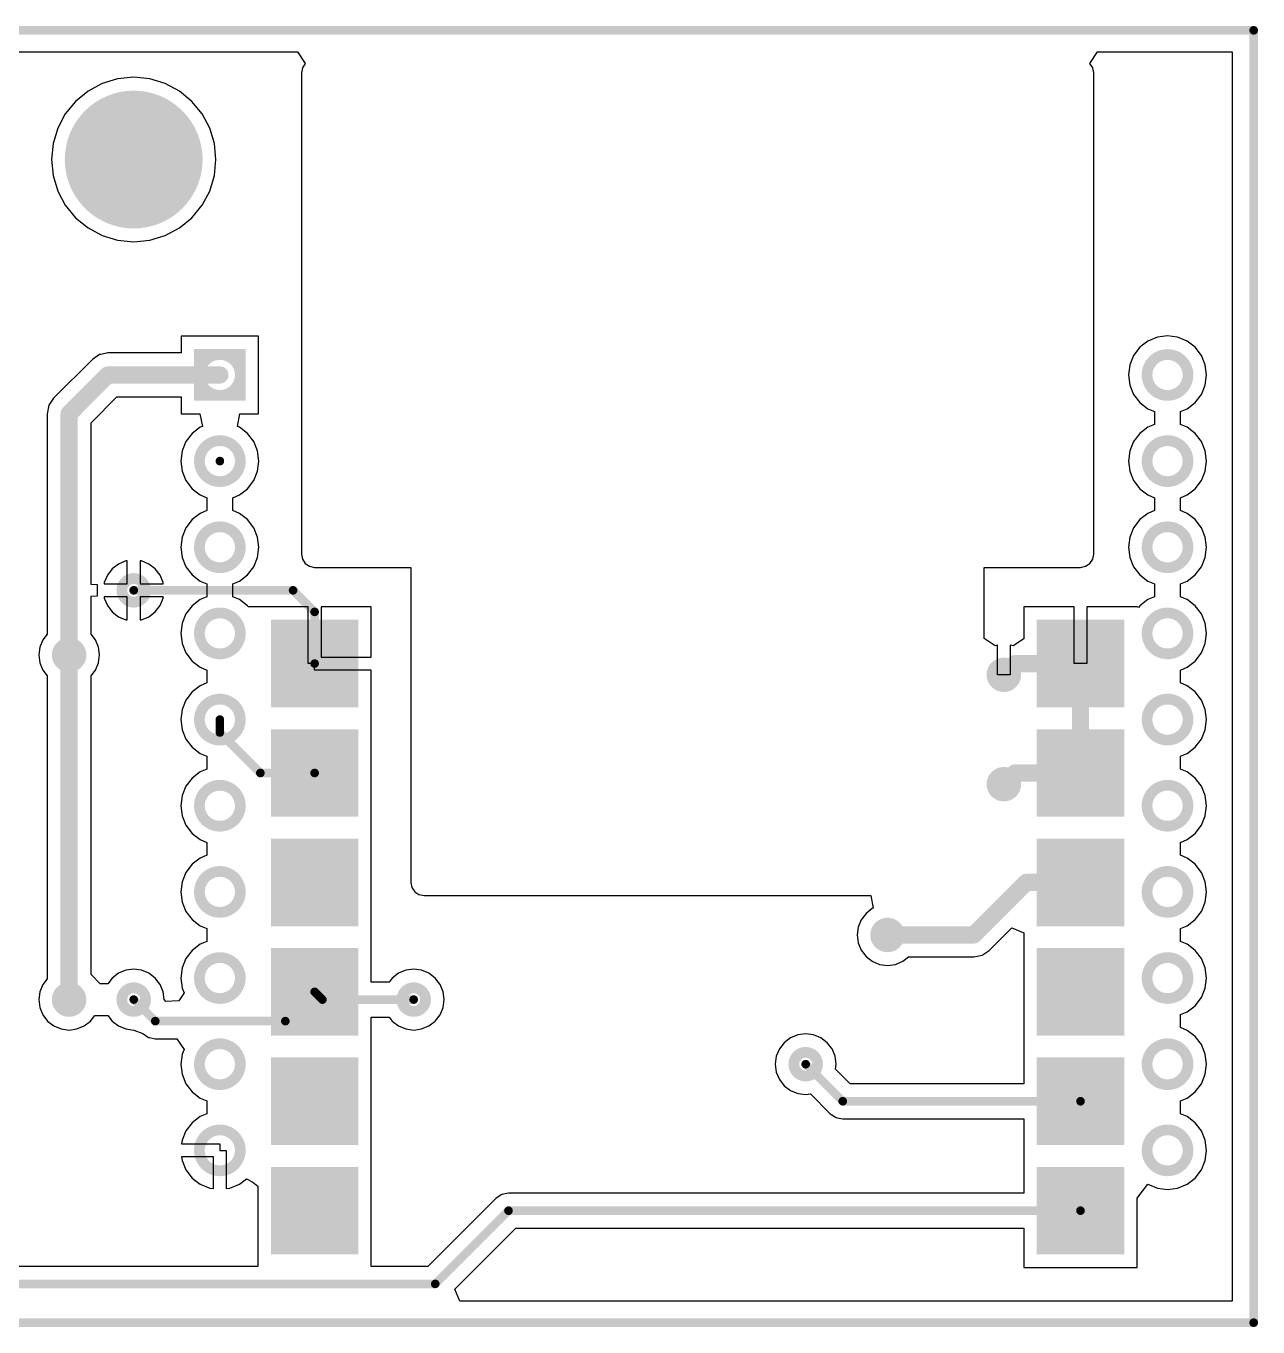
# Model space of a CAD drawing. Extents: x 30.6 to 80.8, y 30 to 60.2.
# Drawn here: x 52.2 to 80.8, y 30 to 60.2 of the extents above; entities that cross this region are included whole.
import ezdxf

# ---------------------------------------------------------------- set-up
doc = ezdxf.new("R2010")
doc.units = 0
doc.layers.add('MULTILAYER', color=9, linetype='CONTINUOUS')
doc.layers.add('TOPLAYER', color=1, linetype='CONTINUOUS')

msp = doc.modelspace()

# ---------------------------------------------------------------- linework, layer by layer
at = {"layer": 'MULTILAYER'}
for points, const_width in [([(53.89999888, 57.1000001, 1), (55.50000076, 57.1000001, 1)], 1.59999934), ([(56.22499804, 52.09999994, 1), (57.17499867999999, 52.09999994, 1)], 0.2499995), ([(78.22499721999999, 52.09999994, 1), (79.17499785999999, 52.09999994, 1)], 0.2499995), ([(56.22499804, 50.09999886, 1), (57.17499867999999, 50.09999886, 1)], 0.2499995), ([(78.22499721999999, 50.09999886, 1), (79.17499785999999, 50.09999886, 1)], 0.2499995), ([(56.22499804, 48.10000032, 1), (57.17499867999999, 48.10000032, 1)], 0.2499995), ([(78.22499721999999, 48.10000032, 1), (79.17499785999999, 48.10000032, 1)], 0.2499995), ([(54.42499909999999, 47.09999978, 1), (54.97500054, 47.09999978, 1)], 0.2499995), ([(56.22499804, 46.09999924, 1), (57.17499867999999, 46.09999924, 1)], 0.2499995), ([(78.22499721999999, 46.09999924, 1), (79.17499785999999, 46.09999924, 1)], 0.2499995), ([(52.92499956, 45.60000024, 1), (53.475001, 45.60000024, 1)], 0.2499995), ([(74.62499934, 45.14000116, 1), (75.17500077999999, 45.14000116, 1)], 0.2499995), ([(56.22499804, 44.1000007, 1), (57.17499867999999, 44.1000007, 1)], 0.2499995), ([(78.22499721999999, 44.1000007, 1), (79.17499785999999, 44.1000007, 1)], 0.2499995), ([(74.62499934, 42.60000116, 1), (75.17500077999999, 42.60000116, 1)], 0.2499995), ([(56.22499804, 42.09999962, 1), (57.17499867999999, 42.09999962, 1)], 0.2499995), ([(78.22499721999999, 42.09999962, 1), (79.17499785999999, 42.09999962, 1)], 0.2499995), ([(56.22499804, 40.10000108, 1), (57.17499867999999, 40.10000108, 1)], 0.2499995), ([(58.62499832, 40.32000064, 1), (59.17499976, 40.32000064, 1)], 0.2499995), ([(78.22499721999999, 40.10000108, 1), (79.17499785999999, 40.10000108, 1)], 0.2499995), ([(71.92499966, 39.10000054, 1), (72.4750011, 39.10000054, 1)], 0.2499995), ([(56.22499804, 38.09999999999999, 1), (57.17499867999999, 38.09999999999999, 1)], 0.2499995), ([(78.22499721999999, 38.09999999999999, 1), (79.17499785999999, 38.09999999999999, 1)], 0.2499995), ([(52.92499956, 37.600001, 1), (53.475001, 37.600001, 1)], 0.2499995), ([(54.42499909999999, 37.600001, 1), (54.97500054, 37.600001, 1)], 0.2499995), ([(60.9249988, 37.600001, 1), (61.47500024, 37.600001, 1)], 0.2499995), ([(56.22499804, 36.09999892, 1), (57.17499867999999, 36.09999892, 1)], 0.2499995), ([(78.22499721999999, 36.09999892, 1), (79.17499785999999, 36.09999892, 1)], 0.2499995), ([(70.02499838, 36.10000146, 1), (70.57499982, 36.10000146, 1)], 0.2499995), ([(58.62499832, 35.24000064, 1), (59.17499976, 35.24000064, 1)], 0.2499995), ([(56.22499804, 34.10000038, 1), (57.17499867999999, 34.10000038, 1)], 0.2499995), ([(78.22499721999999, 34.10000038, 1), (79.17499785999999, 34.10000038, 1)], 0.2499995), ([(58.62499832, 32.70000064, 1), (59.17499976, 32.70000064, 1)], 0.2499995)]:
    msp.add_lwpolyline(points, format="xyb", close=True, dxfattribs=dict(at, const_width=const_width))
at = {"layer": 'MULTILAYER', "const_width": 0.2499995}
for points in [[(56.09999955999999, 52.57500026), (57.29999716, 52.57500026)], [(56.22499804, 52.69999874), (56.22499804, 51.50000113999999)], [(57.17499867999999, 52.69999874), (57.17499867999999, 51.50000113999999)], [(56.09999955999999, 51.62499962), (57.29999716, 51.62499962)]]:
    msp.add_lwpolyline(points, dxfattribs=at)
at = {"layer": 'TOPLAYER'}
for p, q in [((31.19999856, 59.60000017999999), (58.50483853999999, 59.60000017999999)), ((58.50483853999999, 59.60000017999999), (58.68371042, 59.33228672)), ((76.89628766, 59.33228672), (77.07515954, 59.60000017999999)), ((77.07515954, 59.60000017999999), (80.19999962, 59.60000017999999)), ((80.19999962, 59.60000017999999), (80.19999962, 30.59999976)), ((58.61740626, 59.233054), (58.59412208, 59.11600064)), ((58.68371042, 59.33228672), (58.61740626, 59.233054)), ((76.96259182, 59.233054), (76.89628766, 59.33228672)), ((76.98587599999999, 59.11600064), (76.96259182, 59.233054)), ((54.32753422, 58.97250588), (53.96938406, 58.86386246)), ((54.69999982, 59.0091911), (54.32753422, 58.97250588)), ((55.07246542, 58.97250588), (54.69999982, 59.0091911)), ((55.43061557999999, 58.86386246), (55.07246542, 58.97250588)), ((58.59412208, 59.11600064), (58.59412208, 47.94000063999999)), ((76.98587599999999, 47.94000063999999), (76.98587599999999, 59.11600064)), ((53.63931106, 58.68743405999999), (53.34999744, 58.45000247999999)), ((53.96938406, 58.86386246), (53.63931106, 58.68743405999999)), ((55.76068858, 58.68743405999999), (55.43061557999999, 58.86386246)), ((56.05000219999999, 58.45000247999999), (55.76068858, 58.68743405999999)), ((53.34999744, 58.45000247999999), (53.11256586, 58.16068885999999)), ((56.28743377999999, 58.16068885999999), (56.05000219999999, 58.45000247999999)), ((53.11256586, 58.16068885999999), (52.93613746, 57.83061585999999)), ((56.46386218, 57.83061585999999), (56.28743377999999, 58.16068885999999)), ((52.93613746, 57.83061585999999), (52.82749404, 57.47246569999999)), ((56.5725056, 57.47246569999999), (56.46386218, 57.83061585999999)), ((52.82749404, 57.47246569999999), (52.79080882, 57.1000001)), ((56.60919081999999, 57.1000001), (56.5725056, 57.47246569999999)), ((52.79080882, 57.1000001), (52.82749404, 56.7275345)), ((56.5725056, 56.7275345), (56.60919081999999, 57.1000001)), ((52.82749404, 56.7275345), (52.93613746, 56.36938434)), ((56.46386218, 56.36938434), (56.5725056, 56.7275345)), ((52.93613746, 56.36938434), (53.11256586, 56.03931134)), ((56.28743377999999, 56.03931134), (56.46386218, 56.36938434)), ((53.11256586, 56.03931134), (53.34999744, 55.74999772)), ((56.05000219999999, 55.74999772), (56.28743377999999, 56.03931134)), ((53.34999744, 55.74999772), (53.63931106, 55.51256614)), ((55.76068858, 55.51256614), (56.05000219999999, 55.74999772)), ((53.63931106, 55.51256614), (53.96938406, 55.33613774)), ((53.96938406, 55.33613774), (54.32753422, 55.22749432)), ((55.07246542, 55.22749432), (55.43061557999999, 55.33613774)), ((55.43061557999999, 55.33613774), (55.76068858, 55.51256614)), ((54.32753422, 55.22749432), (54.69999982, 55.1908091)), ((54.69999982, 55.1908091), (55.07246542, 55.22749432)), ((57.59999655999999, 52.99999814), (55.80000016, 52.99999814)), ((55.80000016, 52.99999814), (55.80000016, 52.60979571999999)), ((57.59999655999999, 51.20000174), (57.59999655999999, 52.99999814)), ((78.24611732, 52.88614518), (78.05811159999999, 52.74188588)), ((78.46505008, 52.97683079999999), (78.24611732, 52.88614518)), ((78.69999754, 53.00776292), (78.46505008, 52.97683079999999)), ((78.934945, 52.97683079999999), (78.69999754, 53.00776292)), ((79.15387776, 52.88614518), (78.934945, 52.97683079999999)), ((79.34188347999999, 52.74188588), (79.15387776, 52.88614518)), ((53.90490616, 52.5709896), (53.73951914, 52.46047927999999)), ((53.93727337999999, 52.5774285), (53.90490616, 52.5709896)), ((54.09999848, 52.60979571999999), (53.93727337999999, 52.5774285)), ((55.80000016, 52.60979571999999), (54.09999848, 52.60979571999999)), ((77.9138523, 52.55388016), (77.82316668, 52.3349474)), ((78.05811159999999, 52.74188588), (77.9138523, 52.55388016)), ((79.48614278, 52.55388016), (79.34188347999999, 52.74188588)), ((79.5768284, 52.3349474), (79.48614278, 52.55388016)), ((53.73951914, 52.46047927999999), (52.83952094, 51.56048108)), ((77.82316668, 52.3349474), (77.79223456, 52.09999994)), ((79.60776052, 52.09999994), (79.5768284, 52.3349474)), ((77.79223456, 52.09999994), (77.82316668, 51.86505248)), ((79.5768284, 51.86505248), (79.60776052, 52.09999994)), ((77.82316668, 51.86505248), (77.9138523, 51.64611971999999)), ((77.9138523, 51.64611971999999), (78.05811159999999, 51.45811399999999)), ((79.34188347999999, 51.45811399999999), (79.48614278, 51.64611971999999)), ((79.48614278, 51.64611971999999), (79.5768284, 51.86505248)), ((52.72901062, 51.39509151999999), (52.6902045, 51.20000174)), ((52.83952094, 51.56048108), (52.72901062, 51.39509151999999)), ((53.70979606, 50.98883884), (54.31116137999999, 51.59020416)), ((54.31116137999999, 51.59020416), (55.80000016, 51.59020416)), ((55.80000016, 51.59020416), (55.80000016, 51.20000174)), ((78.05811159999999, 51.45811399999999), (78.24611732, 51.3138547)), ((79.15387776, 51.3138547), (79.34188347999999, 51.45811399999999)), ((52.6902045, 51.20000174), (52.6902045, 46.0854933)), ((55.80000016, 51.20000174), (56.23495991999999, 51.20000174)), ((56.23495991999999, 51.20000174), (56.29348659999999, 50.9057656)), ((57.10651012, 50.9057656), (57.1650368, 51.20000174)), ((57.1650368, 51.20000174), (57.59999655999999, 51.20000174)), ((78.24611732, 51.3138547), (78.400275, 51.2499991)), ((78.400275, 51.2499991), (78.400275, 50.9499997)), ((78.99972007999999, 51.2499991), (79.15387776, 51.3138547)), ((78.99972007999999, 50.9499997), (78.99972007999999, 51.2499991)), ((53.70979606, 47.23501094), (53.70979606, 50.98883884)), ((56.05811241999999, 50.74188479999999), (55.91385312, 50.55387907999999)), ((56.2461156, 50.8861441), (56.05811241999999, 50.74188479999999)), ((56.29348659999999, 50.9057656), (56.2461156, 50.8861441)), ((57.15388111999999, 50.8861441), (57.10651012, 50.9057656)), ((57.3418843, 50.74188479999999), (57.15388111999999, 50.8861441)), ((57.4861436, 50.55387907999999), (57.3418843, 50.74188479999999)), ((78.05811159999999, 50.74188479999999), (77.9138523, 50.55387907999999)), ((78.24611732, 50.8861441), (78.05811159999999, 50.74188479999999)), ((78.400275, 50.9499997), (78.24611732, 50.8861441)), ((79.15387776, 50.8861441), (78.99972007999999, 50.9499997)), ((79.34188347999999, 50.74188479999999), (79.15387776, 50.8861441)), ((79.48614278, 50.55387907999999), (79.34188347999999, 50.74188479999999)), ((55.91385312, 50.55387907999999), (55.8231675, 50.33494632)), ((57.57682921999999, 50.33494632), (57.4861436, 50.55387907999999)), ((77.9138523, 50.55387907999999), (77.82316668, 50.33494632)), ((79.5768284, 50.33494632), (79.48614278, 50.55387907999999)), ((55.8231675, 50.33494632), (55.79223537999999, 50.09999886)), ((57.60776134, 50.09999886), (57.57682921999999, 50.33494632)), ((77.82316668, 50.33494632), (77.79223456, 50.09999886)), ((79.60776052, 50.09999886), (79.5768284, 50.33494632)), ((55.79223537999999, 50.09999886), (55.8231675, 49.8650514)), ((55.8231675, 49.8650514), (55.91385312, 49.64611864)), ((57.4861436, 49.64611864), (57.57682921999999, 49.8650514)), ((57.57682921999999, 49.8650514), (57.60776134, 50.09999886)), ((77.79223456, 50.09999886), (77.82316668, 49.8650514)), ((77.82316668, 49.8650514), (77.9138523, 49.64611864)), ((79.48614278, 49.64611864), (79.5768284, 49.8650514)), ((79.5768284, 49.8650514), (79.60776052, 50.09999886)), ((55.91385312, 49.64611864), (56.05811241999999, 49.45811292)), ((57.3418843, 49.45811292), (57.4861436, 49.64611864)), ((77.9138523, 49.64611864), (78.05811159999999, 49.45811292)), ((79.34188347999999, 49.45811292), (79.48614278, 49.64611864)), ((56.05811241999999, 49.45811292), (56.2461156, 49.31385362)), ((56.2461156, 49.31385362), (56.40027327999999, 49.25000056)), ((56.40027327999999, 49.25000056), (56.40027327999999, 48.94999862)), ((56.99972344, 49.25000056), (57.15388111999999, 49.31385362)), ((56.99972344, 48.94999862), (56.99972344, 49.25000056)), ((57.15388111999999, 49.31385362), (57.3418843, 49.45811292)), ((78.05811159999999, 49.45811292), (78.24611732, 49.31385362)), ((78.24611732, 49.31385362), (78.40027246, 49.25000056)), ((78.40027246, 49.25000056), (78.40027246, 48.94999862)), ((78.99972262, 49.25000056), (79.15387776, 49.31385362)), ((78.99972262, 48.94999862), (78.99972262, 49.25000056)), ((79.15387776, 49.31385362), (79.34188347999999, 49.45811292)), ((56.40027327999999, 48.94999862), (56.2461156, 48.88614556)), ((57.15388111999999, 48.88614556), (56.99972344, 48.94999862)), ((78.40027246, 48.94999862), (78.24611732, 48.88614556)), ((79.15387776, 48.88614556), (78.99972262, 48.94999862)), ((56.05811241999999, 48.74188625999999), (55.91385312, 48.55388308)), ((56.2461156, 48.88614556), (56.05811241999999, 48.74188625999999)), ((57.3418843, 48.74188625999999), (57.15388111999999, 48.88614556)), ((57.4861436, 48.55388308), (57.3418843, 48.74188625999999)), ((78.05811159999999, 48.74188625999999), (77.9138523, 48.55388308)), ((78.24611732, 48.88614556), (78.05811159999999, 48.74188625999999)), ((79.34188347999999, 48.74188625999999), (79.15387776, 48.88614556)), ((79.48614278, 48.55388308), (79.34188347999999, 48.74188625999999)), ((55.8231675, 48.33494778), (55.79223537999999, 48.10000032)), ((55.91385312, 48.55388308), (55.8231675, 48.33494778)), ((57.57682921999999, 48.33494778), (57.4861436, 48.55388308)), ((57.60776134, 48.10000032), (57.57682921999999, 48.33494778)), ((77.82316668, 48.33494778), (77.79223456, 48.10000032)), ((77.9138523, 48.55388308), (77.82316668, 48.33494778)), ((79.5768284, 48.33494778), (79.48614278, 48.55388308)), ((79.60776052, 48.10000032), (79.5768284, 48.33494778)), ((55.79223537999999, 48.10000032), (55.8231675, 47.86505286)), ((57.57682921999999, 47.86505286), (57.60776134, 48.10000032)), ((77.79223456, 48.10000032), (77.82316668, 47.86505286)), ((79.5768284, 47.86505286), (79.60776052, 48.10000032)), ((54.5172646, 47.78197961999999), (54.34698046, 47.71144636)), ((54.55000012, 47.78628999999999), (54.5172646, 47.78197961999999)), ((54.55000012, 47.24999948), (54.55000012, 47.78628999999999)), ((54.88273504, 47.78197961999999), (54.84999952, 47.78628999999999)), ((54.84999952, 47.78628999999999), (54.84999952, 47.24999948)), ((55.05301918, 47.71144636), (54.88273504, 47.78197961999999)), ((55.8231675, 47.86505286), (55.91385312, 47.64611756)), ((57.4861436, 47.64611756), (57.57682921999999, 47.86505286)), ((58.59412208, 47.94000063999999), (58.61740626, 47.82294727999999)), ((58.61740626, 47.82294727999999), (58.68371042, 47.72371202)), ((58.68371042, 47.72371202), (58.78294568, 47.65740786)), ((76.7970524, 47.65740786), (76.89628766, 47.72371202)), ((76.89628766, 47.72371202), (76.96259182, 47.82294727999999)), ((76.96259182, 47.82294727999999), (76.98587599999999, 47.94000063999999)), ((77.82316668, 47.86505286), (77.9138523, 47.64611756)), ((79.48614278, 47.64611756), (79.5768284, 47.86505286)), ((54.08855324, 47.45301913999999), (54.01801998, 47.282735)), ((54.2007552, 47.5992444), (54.08855324, 47.45301913999999)), ((54.34698046, 47.71144636), (54.2007552, 47.5992444)), ((55.19924443999999, 47.5992444), (55.05301918, 47.71144636)), ((55.31144639999999, 47.45301913999999), (55.19924443999999, 47.5992444)), ((55.38197966, 47.282735), (55.31144639999999, 47.45301913999999)), ((55.91385312, 47.64611756), (56.05811241999999, 47.45811438)), ((56.05811241999999, 47.45811438), (56.2461156, 47.31385508)), ((57.15388111999999, 47.31385508), (57.3418843, 47.45811438)), ((57.3418843, 47.45811438), (57.4861436, 47.64611756)), ((58.78294568, 47.65740786), (58.89999904, 47.63412367999999)), ((58.89999904, 47.63412367999999), (61.13412208, 47.63412367999999)), ((61.13412208, 47.63412367999999), (61.13412208, 40.32000064)), ((74.445876, 45.97956259999999), (74.445876, 47.63412367999999)), ((74.445876, 47.63412367999999), (76.67999904, 47.63412367999999)), ((76.67999904, 47.63412367999999), (76.7970524, 47.65740786)), ((77.9138523, 47.64611756), (78.05811159999999, 47.45811438)), ((78.05811159999999, 47.45811438), (78.24611732, 47.31385508)), ((79.15387776, 47.31385508), (79.34188347999999, 47.45811438)), ((79.34188347999999, 47.45811438), (79.48614278, 47.64611756)), ((53.8624145, 47.22500841999999), (53.70979606, 47.23501094)), ((53.8624145, 46.97499114), (53.8624145, 47.22500841999999)), ((54.01801998, 47.282735), (54.0137096, 47.24999948)), ((54.0137096, 47.24999948), (54.55000012, 47.24999948)), ((54.84999952, 47.24999948), (55.38629004, 47.24999948)), ((55.38629004, 47.24999948), (55.38197966, 47.282735)), ((56.2461156, 47.31385508), (56.40027582, 47.24999948)), ((56.40027582, 47.24999948), (56.40027582, 46.95000008)), ((56.9997209, 47.24999948), (57.15388111999999, 47.31385508)), ((56.9997209, 46.95000008), (56.9997209, 47.24999948)), ((78.24611732, 47.31385508), (78.400275, 47.24999948)), ((78.400275, 47.24999948), (78.400275, 46.95000008)), ((78.99972007999999, 47.24999948), (79.15387776, 47.31385508)), ((78.99972007999999, 46.95000008), (78.99972007999999, 47.24999948)), ((53.70979606, 46.96498862), (53.8624145, 46.97499114)), ((53.70979606, 46.0854933), (53.70979606, 46.96498862)), ((54.55000012, 46.95000008), (54.0137096, 46.95000008)), ((54.0137096, 46.95000008), (54.01801998, 46.91726456)), ((54.01801998, 46.91726456), (54.08855324, 46.74698042)), ((54.55000012, 46.41370956), (54.55000012, 46.95000008)), ((55.38629004, 46.95000008), (54.84999952, 46.95000008)), ((54.84999952, 46.95000008), (54.84999952, 46.41370956)), ((55.31144639999999, 46.74698042), (55.38197966, 46.91726456)), ((55.38197966, 46.91726456), (55.38629004, 46.95000008)), ((56.2461156, 46.88614448), (56.05811241999999, 46.74188518)), ((56.40027582, 46.95000008), (56.2461156, 46.88614448)), ((57.15388111999999, 46.88614448), (56.9997209, 46.95000008)), ((57.3418843, 46.74188518), (57.15388111999999, 46.88614448)), ((78.24611732, 46.88614448), (78.05811159999999, 46.74188518)), ((78.400275, 46.95000008), (78.24611732, 46.88614448)), ((79.15387776, 46.88614448), (78.99972007999999, 46.95000008)), ((79.34188347999999, 46.74188518), (79.15387776, 46.88614448)), ((54.08855324, 46.74698042), (54.2007552, 46.60075516)), ((54.2007552, 46.60075516), (54.34698046, 46.4885532)), ((55.05301918, 46.4885532), (55.19924443999999, 46.60075516)), ((55.19924443999999, 46.60075516), (55.31144639999999, 46.74698042)), ((55.91385312, 46.55388199999999), (55.8231675, 46.3349467)), ((56.05811241999999, 46.74188518), (55.91385312, 46.55388199999999)), ((57.36174456, 46.71600004), (57.3418843, 46.74188518)), ((57.58400218, 46.71600257999999), (57.36174456, 46.71600004)), ((57.58400218, 46.71600004), (57.58400218, 46.71600257999999)), ((58.74999934, 46.71600004), (57.58400218, 46.71600004)), ((58.74999934, 45.40000063999999), (58.74999934, 46.71600004)), ((60.21599844, 46.71600004), (59.04999874, 46.71600004)), ((59.04999874, 46.71600004), (59.04999874, 45.55000034)), ((60.21599844, 45.55000034), (60.21599844, 46.71600004)), ((76.52999933999999, 46.71600004), (75.36399963999999, 46.71600004)), ((75.36399963999999, 46.71600004), (75.36399963999999, 45.97547066)), ((76.52999933999999, 45.40000063999999), (76.52999933999999, 46.71600004)), ((77.99599336, 46.71600004), (76.82999874, 46.71600004)), ((76.82999874, 46.71600004), (76.82999874, 45.40000063999999)), ((77.99599844, 46.71600512), (77.99599336, 46.71600004)), ((77.99599844, 46.71600257999999), (77.99599844, 46.71600512)), ((78.02951881999999, 46.70462337999999), (77.99599844, 46.71600257999999)), ((78.05811159999999, 46.74188518), (78.02951881999999, 46.70462337999999)), ((79.48614278, 46.55388199999999), (79.34188347999999, 46.74188518)), ((79.5768284, 46.3349467), (79.48614278, 46.55388199999999)), ((54.34698046, 46.4885532), (54.5172646, 46.41801994)), ((54.5172646, 46.41801994), (54.55000012, 46.41370956)), ((54.84999952, 46.41370956), (54.88273504, 46.41801994)), ((54.88273504, 46.41801994), (55.05301918, 46.4885532)), ((55.8231675, 46.3349467), (55.79223537999999, 46.09999924)), ((79.60776052, 46.09999924), (79.5768284, 46.3349467)), ((52.5885537, 45.9530196), (52.51802043999999, 45.78273546)), ((52.6902045, 46.0854933), (52.5885537, 45.9530196)), ((53.81144686, 45.9530196), (53.70979606, 46.0854933)), ((53.88198011999999, 45.78273546), (53.81144686, 45.9530196)), ((55.79223537999999, 46.09999924), (55.8231675, 45.86505177999999)), ((74.69531669999999, 45.81289034), (74.445876, 45.97956259999999)), ((75.36399963999999, 45.97547066), (75.11455894, 45.8087984)), ((79.5768284, 45.86505177999999), (79.60776052, 46.09999924)), ((52.51802043999999, 45.78273546), (52.49396156, 45.60000024)), ((53.906039, 45.60000024), (53.88198011999999, 45.78273546)), ((55.8231675, 45.86505177999999), (55.91385312, 45.64611648)), ((55.91385312, 45.64611648), (56.05811241999999, 45.4581133)), ((74.71726484, 45.821981), (74.69531669999999, 45.81289034)), ((74.75000036, 45.82629138), (74.71726484, 45.821981)), ((74.75000036, 45.14000116), (74.75000036, 45.82629138)), ((75.08273528, 45.821981), (75.04999975999999, 45.82629138)), ((75.04999975999999, 45.82629138), (75.04999975999999, 45.14000116)), ((75.11455894, 45.8087984), (75.08273528, 45.821981)), ((79.34188347999999, 45.4581133), (79.48614278, 45.64611648)), ((79.48614278, 45.64611648), (79.5768284, 45.86505177999999)), ((52.49396156, 45.60000024), (52.51802043999999, 45.41726501999999)), ((52.51802043999999, 45.41726501999999), (52.5885537, 45.24698088)), ((53.81144686, 45.24698088), (53.88198011999999, 45.41726501999999)), ((53.88198011999999, 45.41726501999999), (53.906039, 45.60000024)), ((56.05811241999999, 45.4581133), (56.2461156, 45.313854)), ((56.2461156, 45.313854), (56.40027327999999, 45.25000094)), ((58.89999904, 45.40000063999999), (58.74999934, 45.40000063999999)), ((58.89999904, 45.25000094), (58.89999904, 45.40000063999999)), ((59.04999874, 45.55000034), (60.21599844, 45.55000034)), ((76.82999874, 45.40000063999999), (76.52999933999999, 45.40000063999999)), ((78.99972262, 45.25000094), (79.15387776, 45.313854)), ((79.15387776, 45.313854), (79.34188347999999, 45.4581133)), ((52.5885537, 45.24698088), (52.6902045, 45.11450718)), ((52.6902045, 45.11450718), (52.6902045, 38.08549405999999)), ((53.70979606, 45.11450718), (53.81144686, 45.24698088)), ((53.70979606, 38.18007095999999), (53.70979606, 45.11450718)), ((56.40027327999999, 45.25000094), (56.40027327999999, 44.949999)), ((60.21599844, 45.25000094), (58.89999904, 45.25000094)), ((60.21599844, 44.08400124), (60.21599844, 45.25000094)), ((75.04999975999999, 45.14000116), (74.75000036, 45.14000116)), ((78.99972262, 44.949999), (78.99972262, 45.25000094)), ((56.05811241999999, 44.74188664), (55.91385312, 44.55388092)), ((56.2461156, 44.88614594), (56.05811241999999, 44.74188664)), ((56.40027327999999, 44.949999), (56.2461156, 44.88614594)), ((79.15387776, 44.88614594), (78.99972262, 44.949999)), ((79.34188347999999, 44.74188664), (79.15387776, 44.88614594)), ((79.48614278, 44.55388092), (79.34188347999999, 44.74188664)), ((55.91385312, 44.55388092), (55.8231675, 44.33494816)), ((79.5768284, 44.33494816), (79.48614278, 44.55388092)), ((55.8231675, 44.33494816), (55.79223537999999, 44.1000007)), ((55.79223537999999, 44.1000007), (55.8231675, 43.86505323999999)), ((79.60776052, 44.1000007), (79.5768284, 44.33494816)), ((79.5768284, 43.86505323999999), (79.60776052, 44.1000007)), ((55.8231675, 43.86505323999999), (55.91385312, 43.64612048)), ((60.21599844, 41.54400124), (60.21599844, 44.08400124)), ((79.48614278, 43.64612048), (79.5768284, 43.86505323999999)), ((55.91385312, 43.64612048), (56.05811241999999, 43.45811476)), ((79.34188347999999, 43.45811476), (79.48614278, 43.64612048)), ((56.05811241999999, 43.45811476), (56.2461156, 43.31385546)), ((56.2461156, 43.31385546), (56.40027582, 43.24999986)), ((56.40027582, 43.24999986), (56.40027582, 42.95000046)), ((78.99972007999999, 43.24999986), (79.15387776, 43.31385546)), ((78.99972007999999, 42.95000046), (78.99972007999999, 43.24999986)), ((79.15387776, 43.31385546), (79.34188347999999, 43.45811476)), ((56.2461156, 42.88614485999999), (56.05811241999999, 42.74188556)), ((56.40027582, 42.95000046), (56.2461156, 42.88614485999999)), ((79.15387776, 42.88614485999999), (78.99972007999999, 42.95000046)), ((79.34188347999999, 42.74188556), (79.15387776, 42.88614485999999)), ((56.05811241999999, 42.74188556), (55.91385312, 42.55387984)), ((79.48614278, 42.55387984), (79.34188347999999, 42.74188556)), ((55.8231675, 42.33494708), (55.79223537999999, 42.09999962)), ((55.91385312, 42.55387984), (55.8231675, 42.33494708)), ((79.5768284, 42.33494708), (79.48614278, 42.55387984)), ((79.60776052, 42.09999962), (79.5768284, 42.33494708)), ((55.79223537999999, 42.09999962), (55.8231675, 41.86505216)), ((79.5768284, 41.86505216), (79.60776052, 42.09999962)), ((55.8231675, 41.86505216), (55.91385312, 41.6461194)), ((79.48614278, 41.6461194), (79.5768284, 41.86505216)), ((55.91385312, 41.6461194), (56.05811241999999, 41.45811368)), ((56.05811241999999, 41.45811368), (56.2461156, 41.31385438)), ((60.21599844, 39.00400124), (60.21599844, 41.54400124)), ((79.15387776, 41.31385438), (79.34188347999999, 41.45811368)), ((79.34188347999999, 41.45811368), (79.48614278, 41.6461194)), ((56.2461156, 41.31385438), (56.40027327999999, 41.25000132)), ((56.40027327999999, 41.25000132), (56.40027327999999, 40.94999937999999)), ((78.99972262, 41.25000132), (79.15387776, 41.31385438)), ((78.99972262, 40.94999937999999), (78.99972262, 41.25000132)), ((56.2461156, 40.88614631999999), (56.05811241999999, 40.74188702)), ((56.40027327999999, 40.94999937999999), (56.2461156, 40.88614631999999)), ((79.15387776, 40.88614631999999), (78.99972262, 40.94999937999999)), ((79.34188347999999, 40.74188702), (79.15387776, 40.88614631999999)), ((55.91385312, 40.55388384), (55.8231675, 40.33494854)), ((56.05811241999999, 40.74188702), (55.91385312, 40.55388384)), ((79.48614278, 40.55388384), (79.34188347999999, 40.74188702)), ((79.5768284, 40.33494854), (79.48614278, 40.55388384)), ((55.8231675, 40.33494854), (55.79223537999999, 40.10000108)), ((61.13412208, 40.32000064), (61.15740625999999, 40.20294728)), ((61.15740625999999, 40.20294728), (61.22371042, 40.10371202)), ((79.60776052, 40.10000108), (79.5768284, 40.33494854)), ((55.79223537999999, 40.10000108), (55.8231675, 39.86505362)), ((55.8231675, 39.86505362), (55.91385312, 39.64611832)), ((61.22371042, 40.10371202), (61.32294568, 40.03740785999999)), ((61.32294568, 40.03740785999999), (61.43999904, 40.01412368)), ((61.43999904, 40.01412368), (71.80883276, 40.01412368)), ((71.80883276, 40.01412368), (71.86735944, 39.71988753999999)), ((79.48614278, 39.64611832), (79.5768284, 39.86505362)), ((79.5768284, 39.86505362), (79.60776052, 40.10000108)), ((55.91385312, 39.64611832), (56.05811241999999, 39.45811514)), ((71.70075575999999, 39.59924516), (71.5885538, 39.4530199)), ((71.84698102, 39.71144712), (71.70075575999999, 39.59924516)), ((71.86735944, 39.71988753999999), (71.84698102, 39.71144712)), ((79.34188347999999, 39.45811514), (79.48614278, 39.64611832)), ((56.05811241999999, 39.45811514), (56.2461156, 39.31385584)), ((56.2461156, 39.31385584), (56.40027582, 39.25000024)), ((71.51802054, 39.28273576), (71.49396166, 39.10000054)), ((71.5885538, 39.4530199), (71.51802054, 39.28273576)), ((74.56047826, 38.7395212), (75.08683484, 39.26587778)), ((75.08683484, 39.26587778), (75.36399963999999, 39.15107232)), ((78.99972007999999, 39.25000024), (79.15387776, 39.31385584)), ((79.15387776, 39.31385584), (79.34188347999999, 39.45811514)), ((56.40027582, 39.25000024), (56.40027582, 38.95000084)), ((60.21599844, 38.0078361), (60.21599844, 39.00400124)), ((71.49396166, 39.10000054), (71.51802054, 38.91726532)), ((75.36399963999999, 39.15107232), (75.36399963999999, 39.00400124)), ((75.36399963999999, 39.00400124), (75.36399963999999, 36.46400123999999)), ((78.99972007999999, 38.95000084), (78.99972007999999, 39.25000024)), ((56.05811241999999, 38.74188594), (55.91385312, 38.55388276)), ((56.2461156, 38.88614524), (56.05811241999999, 38.74188594)), ((56.40027582, 38.95000084), (56.2461156, 38.88614524)), ((71.51802054, 38.91726532), (71.5885538, 38.74698118)), ((71.5885538, 38.74698118), (71.70075575999999, 38.60075592)), ((74.3950887, 38.62901088), (74.56047826, 38.7395212)), ((74.56047826, 38.7395212), (74.5604808, 38.73951865999999)), ((74.5604808, 38.73951865999999), (74.56047826, 38.7395212)), ((79.15387776, 38.88614524), (78.99972007999999, 38.95000084)), ((79.34188347999999, 38.74188594), (79.15387776, 38.88614524)), ((79.48614278, 38.55388276), (79.34188347999999, 38.74188594)), ((55.91385312, 38.55388276), (55.8231675, 38.33494746)), ((71.70075575999999, 38.60075592), (71.84698102, 38.48855396)), ((71.84698102, 38.48855396), (72.01726516, 38.4180207)), ((72.01726516, 38.4180207), (72.20000037999999, 38.39396182)), ((72.20000037999999, 38.39396182), (72.38273559999999, 38.4180207)), ((72.38273559999999, 38.4180207), (72.55301974, 38.48855396)), ((72.55301974, 38.48855396), (72.68549344, 38.59020476)), ((72.68549344, 38.59020476), (74.19999892, 38.59020476)), ((74.19999892, 38.59020476), (74.3950887, 38.62901088)), ((79.5768284, 38.33494746), (79.48614278, 38.55388276)), ((52.6902045, 38.08549405999999), (52.5885537, 37.95302036)), ((53.92192924, 37.96793778), (53.70979606, 38.18007095999999)), ((54.2007552, 38.09924562), (54.10000101999999, 37.96794032)), ((54.34698046, 38.21144758), (54.2007552, 38.09924562)), ((54.5172646, 38.28198084), (54.34698046, 38.21144758)), ((54.69999982, 38.30603972), (54.5172646, 38.28198084)), ((54.88273504, 38.28198084), (54.69999982, 38.30603972)), ((55.05301918, 38.21144758), (54.88273504, 38.28198084)), ((55.19924443999999, 38.09924562), (55.05301918, 38.21144758)), ((55.31144639999999, 37.95302036), (55.19924443999999, 38.09924562)), ((55.8231675, 38.33494746), (55.79223537999999, 38.09999999999999)), ((55.79223537999999, 38.09999999999999), (55.8231675, 37.86505254)), ((60.7007549, 38.09924562), (60.63061534, 38.0078361)), ((60.84698015999999, 38.21144758), (60.7007549, 38.09924562)), ((61.01726429999999, 38.28198084), (60.84698015999999, 38.21144758)), ((61.19999952, 38.30603972), (61.01726429999999, 38.28198084)), ((61.38273474, 38.28198084), (61.19999952, 38.30603972)), ((61.55301888, 38.21144758), (61.38273474, 38.28198084)), ((61.69924414, 38.09924562), (61.55301888, 38.21144758)), ((61.8114461, 37.95302036), (61.69924414, 38.09924562)), ((79.60776052, 38.09999999999999), (79.5768284, 38.33494746)), ((79.5768284, 37.86505254), (79.60776052, 38.09999999999999)), ((52.51802043999999, 37.78273622), (52.49396156, 37.600001)), ((52.5885537, 37.95302036), (52.51802043999999, 37.78273622)), ((54.10000101999999, 37.96794032), (53.92192924, 37.96793778)), ((55.38197966, 37.78273622), (55.31144639999999, 37.95302036)), ((55.40603854, 37.60000354), (55.38197966, 37.78273622)), ((55.867808, 37.7572778), (55.74537238, 37.57403966)), ((55.8231675, 37.86505254), (55.867808, 37.7572778)), ((60.63061534, 38.0078361), (60.21599844, 38.0078361)), ((61.88197936, 37.78273622), (61.8114461, 37.95302036)), ((61.90603823999999, 37.600001), (61.88197936, 37.78273622)), ((79.48614278, 37.64611724), (79.5768284, 37.86505254)), ((52.49396156, 37.600001), (52.51802043999999, 37.41726578)), ((55.44601306, 37.5544207), (55.40603854, 37.60000354)), ((55.74537238, 37.57403966), (55.44601306, 37.5544207)), ((61.88197936, 37.41726578), (61.90603823999999, 37.600001)), ((79.15387776, 37.31385476), (79.34188347999999, 37.45811406)), ((79.34188347999999, 37.45811406), (79.48614278, 37.64611724)), ((52.51802043999999, 37.41726578), (52.5885537, 37.24698164)), ((52.5885537, 37.24698164), (52.70075566, 37.10075638)), ((53.6992449, 37.10075638), (53.79999908, 37.23206422)), ((53.79999908, 37.23206422), (54.10000101999999, 37.23206422)), ((54.10000101999999, 37.23206422), (54.2007552, 37.10075638)), ((60.21599844, 36.46400123999999), (60.21599844, 37.1921659)), ((60.21599844, 37.1921659), (60.63061534, 37.1921659)), ((60.63061534, 37.1921659), (60.7007549, 37.10075638)), ((61.69924414, 37.10075638), (61.8114461, 37.24698164)), ((61.8114461, 37.24698164), (61.88197936, 37.41726578)), ((78.99972007999999, 37.24999915999999), (79.15387776, 37.31385476)), ((78.99972007999999, 36.94999976), (78.99972007999999, 37.24999915999999)), ((52.70075566, 37.10075638), (52.84698092, 36.98855442)), ((52.84698092, 36.98855442), (53.01726506, 36.91802116)), ((53.01726506, 36.91802116), (53.20000028, 36.89396228)), ((53.20000028, 36.89396228), (53.3827355, 36.91802116)), ((53.3827355, 36.91802116), (53.55301964, 36.98855442)), ((53.55301964, 36.98855442), (53.6992449, 37.10075638)), ((54.2007552, 37.10075638), (54.34698046, 36.98855442)), ((54.34698046, 36.98855442), (54.5172646, 36.91802116)), ((54.5172646, 36.91802116), (54.69999473999999, 36.89396228)), ((54.69999473999999, 36.89396228), (54.69999728, 36.89395974)), ((54.69999728, 36.89395974), (54.69999982, 36.89396228)), ((54.69999982, 36.89396228), (54.91161484, 36.81161548)), ((60.7007549, 37.10075638), (60.84698015999999, 36.98855442)), ((60.84698015999999, 36.98855442), (61.01726429999999, 36.91802116)), ((61.01726429999999, 36.91802116), (61.19999952, 36.89396228)), ((61.19999952, 36.89396228), (61.38273474, 36.91802116)), ((61.38273474, 36.91802116), (61.55301888, 36.98855442)), ((61.55301888, 36.98855442), (61.69924414, 37.10075638)), ((79.15387776, 36.88614416), (78.99972007999999, 36.94999976)), ((79.34188347999999, 36.74188486), (79.15387776, 36.88614416)), ((54.91161484, 36.81161548), (54.91161484, 36.81161548)), ((54.91161484, 36.81161548), (54.91161738, 36.81161294)), ((54.91161738, 36.81161294), (54.91161738, 36.81161548)), ((54.91161738, 36.81161548), (55.04392598, 36.72321078)), ((55.04392598, 36.72321078), (55.06982128, 36.71805965999999)), ((55.06982128, 36.71805965999999), (55.19999882, 36.69216436)), ((55.19999882, 36.69216436), (55.20001152, 36.6921669)), ((55.20001152, 36.6921669), (55.70113828, 36.6921669)), ((55.70113828, 36.6921669), (55.86781053999999, 36.4427262)), ((69.80075448, 36.59924608), (69.68855252, 36.45302082)), ((69.94697973999999, 36.71144804), (69.80075448, 36.59924608)), ((70.11726388, 36.7819813), (69.94697973999999, 36.71144804)), ((70.2999991, 36.80604018), (70.11726388, 36.7819813)), ((70.48273431999999, 36.7819813), (70.2999991, 36.80604018)), ((70.65301846, 36.71144804), (70.48273431999999, 36.7819813)), ((70.79924371999999, 36.59924608), (70.65301846, 36.71144804)), ((70.91144568, 36.45302082), (70.79924371999999, 36.59924608)), ((79.48614278, 36.55388168), (79.34188347999999, 36.74188486)), ((79.5768284, 36.33494638), (79.48614278, 36.55388168)), ((55.8231675, 36.33494638), (55.79223537999999, 36.09999892)), ((55.86781053999999, 36.4427262), (55.8231675, 36.33494638)), ((60.21599844, 33.92400124), (60.21599844, 36.46400123999999)), ((69.61801926, 36.28273668), (69.59396038, 36.10000146)), ((69.68855252, 36.45302082), (69.61801926, 36.28273668)), ((70.98197893999999, 36.28273668), (70.91144568, 36.45302082)), ((71.00603782, 36.10000146), (70.98197893999999, 36.28273668)), ((75.36399963999999, 36.46400123999999), (75.36399963999999, 35.64783574)), ((79.60776052, 36.09999892), (79.5768284, 36.33494638)), ((55.79223537999999, 36.09999892), (55.8231675, 35.86505146)), ((69.59396038, 36.10000146), (69.61801926, 35.91726624)), ((70.99099848, 35.98577004), (71.00603782, 36.10000146)), ((71.32893023999999, 35.64783574), (70.99099848, 35.98577004)), ((79.5768284, 35.86505146), (79.60776052, 36.09999892)), ((55.8231675, 35.86505146), (55.91385312, 35.64611616)), ((55.91385312, 35.64611616), (56.05811241999999, 35.45811298)), ((69.61801926, 35.91726624), (69.68855252, 35.7469821)), ((69.68855252, 35.7469821), (69.80075448, 35.60075684)), ((75.36399963999999, 35.64783574), (71.32893023999999, 35.64783574)), ((79.34188347999999, 35.45811298), (79.48614278, 35.64611616)), ((79.48614278, 35.64611616), (79.5768284, 35.86505146)), ((56.05811241999999, 35.45811298), (56.2461156, 35.31385368)), ((69.80075448, 35.60075684), (69.94697973999999, 35.48855488)), ((69.94697973999999, 35.48855488), (70.11726388, 35.41802162)), ((70.11726388, 35.41802162), (70.2999991, 35.39396274)), ((70.2999991, 35.39396274), (70.41423051999999, 35.40900208)), ((70.41423051999999, 35.40900208), (70.87161085999999, 34.95162428)), ((79.15387776, 35.31385368), (79.34188347999999, 35.45811298)), ((56.2461156, 35.31385368), (56.40027327999999, 35.25000062)), ((56.40027327999999, 35.25000062), (56.40027327999999, 34.94999868)), ((78.99972262, 35.25000062), (79.15387776, 35.31385368)), ((78.99972262, 34.94999868), (78.99972262, 35.25000062)), ((56.05811241999999, 34.74188632), (55.91385312, 34.5538806)), ((56.2461156, 34.88614562), (56.05811241999999, 34.74188632)), ((56.40027327999999, 34.94999868), (56.2461156, 34.88614562)), ((70.87161085999999, 34.95162428), (70.87161594, 34.95161666)), ((70.87161594, 34.95161666), (71.00392708, 34.86320942)), ((71.00392708, 34.86320942), (71.02982238, 34.8580583)), ((71.02982238, 34.8580583), (71.15999991999999, 34.832163)), ((71.15999991999999, 34.832163), (71.16001261999999, 34.83216554)), ((71.16001261999999, 34.83216554), (75.36399963999999, 34.83216554)), ((75.36399963999999, 34.83216554), (75.36399963999999, 33.92400124)), ((79.15387776, 34.88614562), (78.99972262, 34.94999868)), ((79.34188347999999, 34.74188632), (79.15387776, 34.88614562)), ((79.48614278, 34.5538806), (79.34188347999999, 34.74188632)), ((55.91385312, 34.5538806), (55.8231675, 34.33494784)), ((79.5768284, 34.33494784), (79.48614278, 34.5538806)), ((55.8231675, 34.33494784), (55.81198388, 34.25000008)), ((55.81198388, 34.25000008), (56.69999836, 34.25000008)), ((56.69999836, 34.25000008), (56.69999836, 34.10000038)), ((79.60776052, 34.10000038), (79.5768284, 34.33494784)), ((56.54999866, 33.95000068), (55.81198388, 33.95000068)), ((55.81198388, 33.95000068), (55.8231675, 33.86505292)), ((55.8231675, 33.86505292), (55.91385312, 33.64612016)), ((56.54999866, 33.21198589999999), (56.54999866, 33.95000068)), ((56.69999836, 34.10000038), (56.84999806, 34.10000038)), ((56.84999806, 34.10000038), (56.84999806, 33.21198589999999)), ((60.21599844, 31.4078366), (60.21599844, 33.92400124)), ((75.36399963999999, 33.92400124), (75.36399963999999, 33.10783574)), ((79.48614278, 33.64612016), (79.5768284, 33.86505292)), ((79.5768284, 33.86505292), (79.60776052, 34.10000038)), ((55.91385312, 33.64612016), (56.05811241999999, 33.45811444)), ((79.34188347999999, 33.45811444), (79.48614278, 33.64612016)), ((56.05811241999999, 33.45811444), (56.2461156, 33.31385514)), ((56.2461156, 33.31385514), (56.46505089999999, 33.22316952)), ((56.46505089999999, 33.22316952), (56.54999866, 33.21198589999999)), ((56.84999806, 33.21198589999999), (56.93494582, 33.22316952)), ((56.93494582, 33.22316952), (57.15388111999999, 33.31385514)), ((57.15388111999999, 33.31385514), (57.31493743999999, 33.4374363)), ((57.31493743999999, 33.4374363), (57.46576518, 33.36305747999999)), ((57.46576518, 33.36305747999999), (57.58399963999999, 33.27233376)), ((57.58399963999999, 33.27233376), (57.58399963999999, 31.4078366)), ((77.99599844, 32.98788678), (78.24611986, 33.31385514)), ((78.24611986, 33.31385514), (78.46505008, 33.22316952)), ((78.46505008, 33.22316952), (78.69999754, 33.1922374)), ((78.69999754, 33.1922374), (78.934945, 33.22316952)), ((78.934945, 33.22316952), (79.15387776, 33.31385514)), ((79.15387776, 33.31385514), (79.34188347999999, 33.45811444)), ((63.1116086, 32.988377), (61.53106566, 31.4078366)), ((63.11161368, 32.98838462), (63.1116086, 32.988377)), ((63.24392482, 33.07679186), (63.11161368, 32.98838462)), ((63.39999766, 33.10783574), (63.24392482, 33.07679186)), ((75.36399963999999, 33.10783574), (63.39999766, 33.10783574)), ((77.99599844, 31.38400124), (77.99599844, 32.98788678)), ((62.15392954, 30.87716456), (63.56892798, 32.29216554)), ((63.56892798, 32.29216554), (75.36399963999999, 32.29216554)), ((75.36399963999999, 32.29216554), (75.36399963999999, 31.38400124)), ((57.58399963999999, 31.4078366), (47.0689305, 31.4078366)), ((61.53106566, 31.4078366), (60.21599844, 31.4078366)), ((75.36399963999999, 31.38400124), (77.99599844, 31.38400124)), ((62.268735, 30.59999976), (62.15392954, 30.87716456)), ((80.19999962, 30.59999976), (62.268735, 30.59999976))]:
    msp.add_line(p, q, dxfattribs=at)
for points, const_width in [([(30.69999956, 60.10000171999999), (80.69999862, 60.10000171999999)], 0.1999996), ([(80.69999862, 30.10000076), (80.69999862, 60.10000171999999)], 0.1999996), ([(56.09999955999999, 52.57500026), (57.29999716, 52.57500026)], 0.2499995), ([(56.22499804, 52.69999874), (56.22499804, 51.50000113999999)], 0.2499995), ([(57.17499867999999, 52.69999874), (57.17499867999999, 51.50000113999999)], 0.2499995), ([(53.20000028, 51.20000174), (54.09999848, 52.09999994)], 0.3999992), ([(54.09999848, 52.09999994), (56.69999836, 52.09999994)], 0.3999992), ([(56.09999955999999, 51.62499962), (57.29999716, 51.62499962)], 0.2499995), ([(53.20000028, 45.60000024), (53.20000028, 51.20000174)], 0.3999992), ([(56.69999582, 50.1000014), (56.69999836, 50.09999886)], 0.1999996), ([(54.69999982, 47.09999978), (58.40000003999999, 47.09999978)], 0.1999996), ([(58.40000003999999, 47.09999978), (58.89999904, 46.60000077999999)], 0.1999996), ([(58.39199903999999, 46.41600064), (58.39199903999999, 44.38400064)], 1.016), ([(59.40799904, 46.41600064), (59.40799904, 44.38400064)], 1.016), ([(76.17199903999999, 46.41600064), (76.17199903999999, 44.38400064)], 1.016), ([(77.18799904, 46.41600064), (77.18799904, 44.38400064)], 1.016), ([(58.89999904, 45.40000063999999), (58.89999904, 46.60000077999999)], 0.1999996), ([(57.88399904, 45.90800064), (59.91599904, 45.90800064)], 1.016), ([(75.66399904, 45.90800064), (77.69599903999999, 45.90800064)], 1.016), ([(53.20000028, 37.600001), (53.20000028, 45.60000024)], 0.3999992), ([(57.88399904, 44.89200064), (59.91599904, 44.89200064)], 1.016), ([(74.90000006, 45.14000116), (75.15999954, 45.40000063999999)], 0.3999992), ([(75.15999954, 45.40000063999999), (76.67999904, 45.40000063999999)], 0.3999992), ([(75.66399904, 44.89200064), (77.69599903999999, 44.89200064)], 1.016), ([(76.67999904, 42.86000064), (76.67999904, 45.40000063999999)], 0.3999992), ([(56.69999836, 43.8000013), (56.69999836, 44.1000007)], 0.1999996), ([(58.39199903999999, 43.87600064), (58.39199903999999, 41.84400064)], 1.016), ([(59.40799904, 43.87600064), (59.40799904, 41.84400064)], 1.016), ([(76.17199903999999, 43.87600064), (76.17199903999999, 41.84400064)], 1.016), ([(77.18799904, 43.87600064), (77.18799904, 41.84400064)], 1.016), ([(56.69999836, 43.8000013), (57.63999902, 42.86000064)], 0.1999996), ([(57.88399904, 43.36800064), (59.91599904, 43.36800064)], 1.016), ([(75.66399904, 43.36800064), (77.69599903999999, 43.36800064)], 1.016), ([(57.63999902, 42.86000064), (58.89999904, 42.86000064)], 0.1999996), ([(74.90000006, 42.60000116), (75.15999954, 42.86000064)], 0.3999992), ([(75.15999954, 42.86000064), (76.67999904, 42.86000064)], 0.3999992), ([(57.88399904, 42.35200064), (59.91599904, 42.35200064)], 1.016), ([(75.66399904, 42.35200064), (77.69599903999999, 42.35200064)], 1.016), ([(58.39199903999999, 41.33600063999999), (58.39199903999999, 39.30400064)], 1.016), ([(59.40799904, 41.33600063999999), (59.40799904, 39.30400064)], 1.016), ([(76.17199903999999, 41.33600063999999), (76.17199903999999, 39.30400064)], 1.016), ([(77.18799904, 41.33600063999999), (77.18799904, 39.30400064)], 1.016), ([(57.88399904, 40.82800064), (59.91599904, 40.82800064)], 1.016), ([(75.66399904, 40.82800064), (77.69599903999999, 40.82800064)], 1.016), ([(74.19999892, 39.10000054), (75.41999901999999, 40.32000064)], 0.3999992), ([(75.41999901999999, 40.32000064), (76.67999904, 40.32000064)], 0.3999992), ([(57.88399904, 39.81200064), (59.91599904, 39.81200064)], 1.016), ([(75.66399904, 39.81200064), (77.69599903999999, 39.81200064)], 1.016), ([(58.39199903999999, 38.79600064), (58.39199903999999, 36.76400064)], 1.016), ([(59.40799904, 38.79600064), (59.40799904, 36.76400064)], 1.016), ([(72.20000037999999, 39.10000054), (74.19999892, 39.10000054)], 0.3999992), ([(76.17199903999999, 38.79600064), (76.17199903999999, 36.76400064)], 1.016), ([(77.18799904, 38.79600064), (77.18799904, 36.76400064)], 1.016), ([(57.88399904, 38.28800064), (59.91599904, 38.28800064)], 1.016), ([(75.66399904, 38.28800064), (77.69599903999999, 38.28800064)], 1.016), ([(57.88399904, 37.27200063999999), (59.91599904, 37.27200063999999)], 1.016), ([(58.2200004, 37.100002), (58.89999904, 37.78000064)], 0.1999996), ([(58.89999904, 37.78000064), (59.07999868, 37.600001)], 0.1999996), ([(75.66399904, 37.27200063999999), (77.69599903999999, 37.27200063999999)], 1.016), ([(54.69999982, 37.600001), (55.19999882, 37.100002)], 0.1999996), ([(59.07999868, 37.600001), (61.19999952, 37.600001)], 0.1999996), ([(55.19999882, 37.100002), (58.2200004, 37.100002)], 0.1999996), ([(58.39199903999999, 36.25600064), (58.39199903999999, 34.22400064)], 1.016), ([(59.40799904, 36.25600064), (59.40799904, 34.22400064)], 1.016), ([(76.17199903999999, 36.25600064), (76.17199903999999, 34.22400064)], 1.016), ([(77.18799904, 36.25600064), (77.18799904, 34.22400064)], 1.016), ([(57.88399904, 35.74800064), (59.91599904, 35.74800064)], 1.016), ([(75.66399904, 35.74800064), (77.69599903999999, 35.74800064)], 1.016), ([(70.2999991, 36.10000146), (71.15999991999999, 35.24000064)], 0.1999996), ([(71.15999991999999, 35.24000064), (76.67999904, 35.24000064)], 0.1999996), ([(57.88399904, 34.73200064), (59.91599904, 34.73200064)], 1.016), ([(75.66399904, 34.73200064), (77.69599903999999, 34.73200064)], 1.016), ([(58.39199903999999, 33.71600064), (58.39199903999999, 31.68400064)], 1.016), ([(59.40799904, 33.71600064), (59.40799904, 31.68400064)], 1.016), ([(76.17199903999999, 33.71600064), (76.17199903999999, 31.68400064)], 1.016), ([(77.18799904, 33.71600064), (77.18799904, 31.68400064)], 1.016), ([(57.88399904, 33.20800064), (59.91599904, 33.20800064)], 1.016), ([(75.66399904, 33.20800064), (77.69599903999999, 33.20800064)], 1.016), ([(57.88399904, 32.19200064), (59.91599904, 32.19200064)], 1.016), ([(61.69999851999999, 31.0000015), (63.39999766, 32.70000064)], 0.1999996), ([(63.39999766, 32.70000064), (76.67999904, 32.70000064)], 0.1999996), ([(75.66399904, 32.19200064), (77.69599903999999, 32.19200064)], 1.016), ([(46.90000018, 31.0000015), (61.69999851999999, 31.0000015)], 0.1999996), ([(30.69999956, 30.10000076), (80.69999862, 30.10000076)], 0.1999996)]:
    msp.add_lwpolyline(points, dxfattribs=dict(at, const_width=const_width))
for points, const_width in [([(80.64999872, 60.10000171999999, 1), (80.74999851999999, 60.10000171999999, 1)], 0.0999998), ([(80.64999872, 60.10000171999999, 1), (80.74999851999999, 60.10000171999999, 1)], 0.0999998), ([(53.89999888, 57.1000001, 1), (55.50000076, 57.1000001, 1)], 1.59999934), ([(56.22499804, 52.09999994, 1), (57.17499867999999, 52.09999994, 1)], 0.2499995), ([(78.22499721999999, 52.09999994, 1), (79.17499785999999, 52.09999994, 1)], 0.2499995), ([(53.99999868, 52.09999994, 1), (54.19999828, 52.09999994, 1)], 0.1999996), ([(53.99999868, 52.09999994, 1), (54.19999828, 52.09999994, 1)], 0.1999996), ([(56.59999856, 52.09999994, 1), (56.79999815999999, 52.09999994, 1)], 0.1999996), ([(53.10000048, 51.20000174, 1), (53.30000008, 51.20000174, 1)], 0.1999996), ([(53.10000048, 51.20000174, 1), (53.30000008, 51.20000174, 1)], 0.1999996), ([(56.22499804, 50.09999886, 1), (57.17499867999999, 50.09999886, 1)], 0.2499995), ([(78.22499721999999, 50.09999886, 1), (79.17499785999999, 50.09999886, 1)], 0.2499995), ([(56.64999591999999, 50.1000014, 1), (56.74999571999999, 50.1000014, 1)], 0.0999998), ([(56.64999846, 50.09999886, 1), (56.74999826, 50.09999886, 1)], 0.0999998), ([(56.22499804, 48.10000032, 1), (57.17499867999999, 48.10000032, 1)], 0.2499995), ([(78.22499721999999, 48.10000032, 1), (79.17499785999999, 48.10000032, 1)], 0.2499995), ([(54.42499909999999, 47.09999978, 1), (54.97500054, 47.09999978, 1)], 0.2499995), ([(54.64999992, 47.09999978, 1), (54.74999972, 47.09999978, 1)], 0.0999998), ([(58.35000014, 47.09999978, 1), (58.44999994, 47.09999978, 1)], 0.0999998), ([(58.35000014, 47.09999978, 1), (58.44999994, 47.09999978, 1)], 0.0999998), ([(56.22499804, 46.09999924, 1), (57.17499867999999, 46.09999924, 1)], 0.2499995), ([(58.84999913999999, 46.60000077999999, 1), (58.94999893999999, 46.60000077999999, 1)], 0.0999998), ([(58.84999913999999, 46.60000077999999, 1), (58.94999893999999, 46.60000077999999, 1)], 0.0999998), ([(78.22499721999999, 46.09999924, 1), (79.17499785999999, 46.09999924, 1)], 0.2499995), ([(58.39199903999999, 45.40000063999999, 1), (59.40799904, 45.40000063999999, 1)], 1.016), ([(76.17199903999999, 45.40000063999999, 1), (77.18799904, 45.40000063999999, 1)], 1.016), ([(52.92499956, 45.60000024, 1), (53.475001, 45.60000024, 1)], 0.2499995), ([(53.10000048, 45.60000024, 1), (53.30000008, 45.60000024, 1)], 0.1999996), ([(53.10000048, 45.60000024, 1), (53.30000008, 45.60000024, 1)], 0.1999996), ([(58.84999913999999, 45.40000063999999, 1), (58.94999893999999, 45.40000063999999, 1)], 0.0999998), ([(74.62499934, 45.14000116, 1), (75.17500077999999, 45.14000116, 1)], 0.2499995), ([(74.80000025999999, 45.14000116, 1), (74.99999986, 45.14000116, 1)], 0.1999996), ([(75.05999974, 45.40000063999999, 1), (75.25999934, 45.40000063999999, 1)], 0.1999996), ([(75.05999974, 45.40000063999999, 1), (75.25999934, 45.40000063999999, 1)], 0.1999996), ([(76.57999923999999, 45.40000063999999, 1), (76.77999883999999, 45.40000063999999, 1)], 0.1999996), ([(76.57999923999999, 45.40000063999999, 1), (76.77999883999999, 45.40000063999999, 1)], 0.1999996), ([(56.22499804, 44.1000007, 1), (57.17499867999999, 44.1000007, 1)], 0.2499995), ([(78.22499721999999, 44.1000007, 1), (79.17499785999999, 44.1000007, 1)], 0.2499995), ([(56.64999846, 44.1000007, 1), (56.74999826, 44.1000007, 1)], 0.0999998), ([(56.64999846, 43.8000013, 1), (56.74999826, 43.8000013, 1)], 0.0999998), ([(56.64999846, 43.8000013, 1), (56.74999826, 43.8000013, 1)], 0.0999998), ([(58.39199903999999, 42.86000064, 1), (59.40799904, 42.86000064, 1)], 1.016), ([(76.17199903999999, 42.86000064, 1), (77.18799904, 42.86000064, 1)], 1.016), ([(57.58999911999999, 42.86000064, 1), (57.68999891999999, 42.86000064, 1)], 0.0999998), ([(57.58999911999999, 42.86000064, 1), (57.68999891999999, 42.86000064, 1)], 0.0999998), ([(58.84999913999999, 42.86000064, 1), (58.94999893999999, 42.86000064, 1)], 0.0999998), ([(74.62499934, 42.60000116, 1), (75.17500077999999, 42.60000116, 1)], 0.2499995), ([(75.05999974, 42.86000064, 1), (75.25999934, 42.86000064, 1)], 0.1999996), ([(75.05999974, 42.86000064, 1), (75.25999934, 42.86000064, 1)], 0.1999996), ([(76.57999923999999, 42.86000064, 1), (76.77999883999999, 42.86000064, 1)], 0.1999996), ([(76.57999923999999, 42.86000064, 1), (76.77999883999999, 42.86000064, 1)], 0.1999996), ([(56.22499804, 42.09999962, 1), (57.17499867999999, 42.09999962, 1)], 0.2499995), ([(74.80000025999999, 42.60000116, 1), (74.99999986, 42.60000116, 1)], 0.1999996), ([(78.22499721999999, 42.09999962, 1), (79.17499785999999, 42.09999962, 1)], 0.2499995), ([(58.39199903999999, 40.32000064, 1), (59.40799904, 40.32000064, 1)], 1.016), ([(76.17199903999999, 40.32000064, 1), (77.18799904, 40.32000064, 1)], 1.016), ([(56.22499804, 40.10000108, 1), (57.17499867999999, 40.10000108, 1)], 0.2499995), ([(58.62499832, 40.32000064, 1), (59.17499976, 40.32000064, 1)], 0.2499995), ([(75.31999922, 40.32000064, 1), (75.51999882, 40.32000064, 1)], 0.1999996), ([(75.31999922, 40.32000064, 1), (75.51999882, 40.32000064, 1)], 0.1999996), ([(76.57999923999999, 40.32000064, 1), (76.77999883999999, 40.32000064, 1)], 0.1999996), ([(78.22499721999999, 40.10000108, 1), (79.17499785999999, 40.10000108, 1)], 0.2499995), ([(71.92499966, 39.10000054, 1), (72.4750011, 39.10000054, 1)], 0.2499995), ([(72.10000058, 39.10000054, 1), (72.30000018, 39.10000054, 1)], 0.1999996), ([(74.09999911999999, 39.10000054, 1), (74.29999871999999, 39.10000054, 1)], 0.1999996), ([(74.09999911999999, 39.10000054, 1), (74.29999871999999, 39.10000054, 1)], 0.1999996), ([(56.22499804, 38.09999999999999, 1), (57.17499867999999, 38.09999999999999, 1)], 0.2499995), ([(58.39199903999999, 37.78000064, 1), (59.40799904, 37.78000064, 1)], 1.016), ([(76.17199903999999, 37.78000064, 1), (77.18799904, 37.78000064, 1)], 1.016), ([(78.22499721999999, 38.09999999999999, 1), (79.17499785999999, 38.09999999999999, 1)], 0.2499995), ([(52.92499956, 37.600001, 1), (53.475001, 37.600001, 1)], 0.2499995), ([(53.10000048, 37.600001, 1), (53.30000008, 37.600001, 1)], 0.1999996), ([(54.42499909999999, 37.600001, 1), (54.97500054, 37.600001, 1)], 0.2499995), ([(58.84999913999999, 37.78000064, 1), (58.94999893999999, 37.78000064, 1)], 0.0999998), ([(58.84999913999999, 37.78000064, 1), (58.94999893999999, 37.78000064, 1)], 0.0999998), ([(60.9249988, 37.600001, 1), (61.47500024, 37.600001, 1)], 0.2499995), ([(54.64999992, 37.600001, 1), (54.74999972, 37.600001, 1)], 0.0999998), ([(59.02999878, 37.600001, 1), (59.12999858, 37.600001, 1)], 0.0999998), ([(59.02999878, 37.600001, 1), (59.12999858, 37.600001, 1)], 0.0999998), ([(61.14999962, 37.600001, 1), (61.24999941999999, 37.600001, 1)], 0.0999998), ([(55.14999891999999, 37.100002, 1), (55.24999871999999, 37.100002, 1)], 0.0999998), ([(55.14999891999999, 37.100002, 1), (55.24999871999999, 37.100002, 1)], 0.0999998), ([(58.17000049999999, 37.100002, 1), (58.2700003, 37.100002, 1)], 0.0999998), ([(58.17000049999999, 37.100002, 1), (58.2700003, 37.100002, 1)], 0.0999998), ([(56.22499804, 36.09999892, 1), (57.17499867999999, 36.09999892, 1)], 0.2499995), ([(78.22499721999999, 36.09999892, 1), (79.17499785999999, 36.09999892, 1)], 0.2499995), ([(58.39199903999999, 35.24000064, 1), (59.40799904, 35.24000064, 1)], 1.016), ([(70.02499838, 36.10000146, 1), (70.57499982, 36.10000146, 1)], 0.2499995), ([(76.17199903999999, 35.24000064, 1), (77.18799904, 35.24000064, 1)], 1.016), ([(70.24999919999999, 36.10000146, 1), (70.349999, 36.10000146, 1)], 0.0999998), ([(58.62499832, 35.24000064, 1), (59.17499976, 35.24000064, 1)], 0.2499995), ([(71.11000002, 35.24000064, 1), (71.20999982, 35.24000064, 1)], 0.0999998), ([(71.11000002, 35.24000064, 1), (71.20999982, 35.24000064, 1)], 0.0999998), ([(76.62999914, 35.24000064, 1), (76.72999894, 35.24000064, 1)], 0.0999998), ([(56.22499804, 34.10000038, 1), (57.17499867999999, 34.10000038, 1)], 0.2499995), ([(78.22499721999999, 34.10000038, 1), (79.17499785999999, 34.10000038, 1)], 0.2499995), ([(58.39199903999999, 32.70000064, 1), (59.40799904, 32.70000064, 1)], 1.016), ([(76.17199903999999, 32.70000064, 1), (77.18799904, 32.70000064, 1)], 1.016), ([(58.62499832, 32.70000064, 1), (59.17499976, 32.70000064, 1)], 0.2499995), ([(63.34999775999999, 32.70000064, 1), (63.44999756, 32.70000064, 1)], 0.0999998), ([(63.34999775999999, 32.70000064, 1), (63.44999756, 32.70000064, 1)], 0.0999998), ([(76.62999914, 32.70000064, 1), (76.72999894, 32.70000064, 1)], 0.0999998), ([(61.64999862, 31.0000015, 1), (61.74999842, 31.0000015, 1)], 0.0999998), ([(61.64999862, 31.0000015, 1), (61.74999842, 31.0000015, 1)], 0.0999998), ([(80.64999872, 30.10000076, 1), (80.74999851999999, 30.10000076, 1)], 0.0999998), ([(80.64999872, 30.10000076, 1), (80.74999851999999, 30.10000076, 1)], 0.0999998)]:
    msp.add_lwpolyline(points, format="xyb", close=True, dxfattribs=dict(at, const_width=const_width))

doc.saveas('drawing.dxf')
